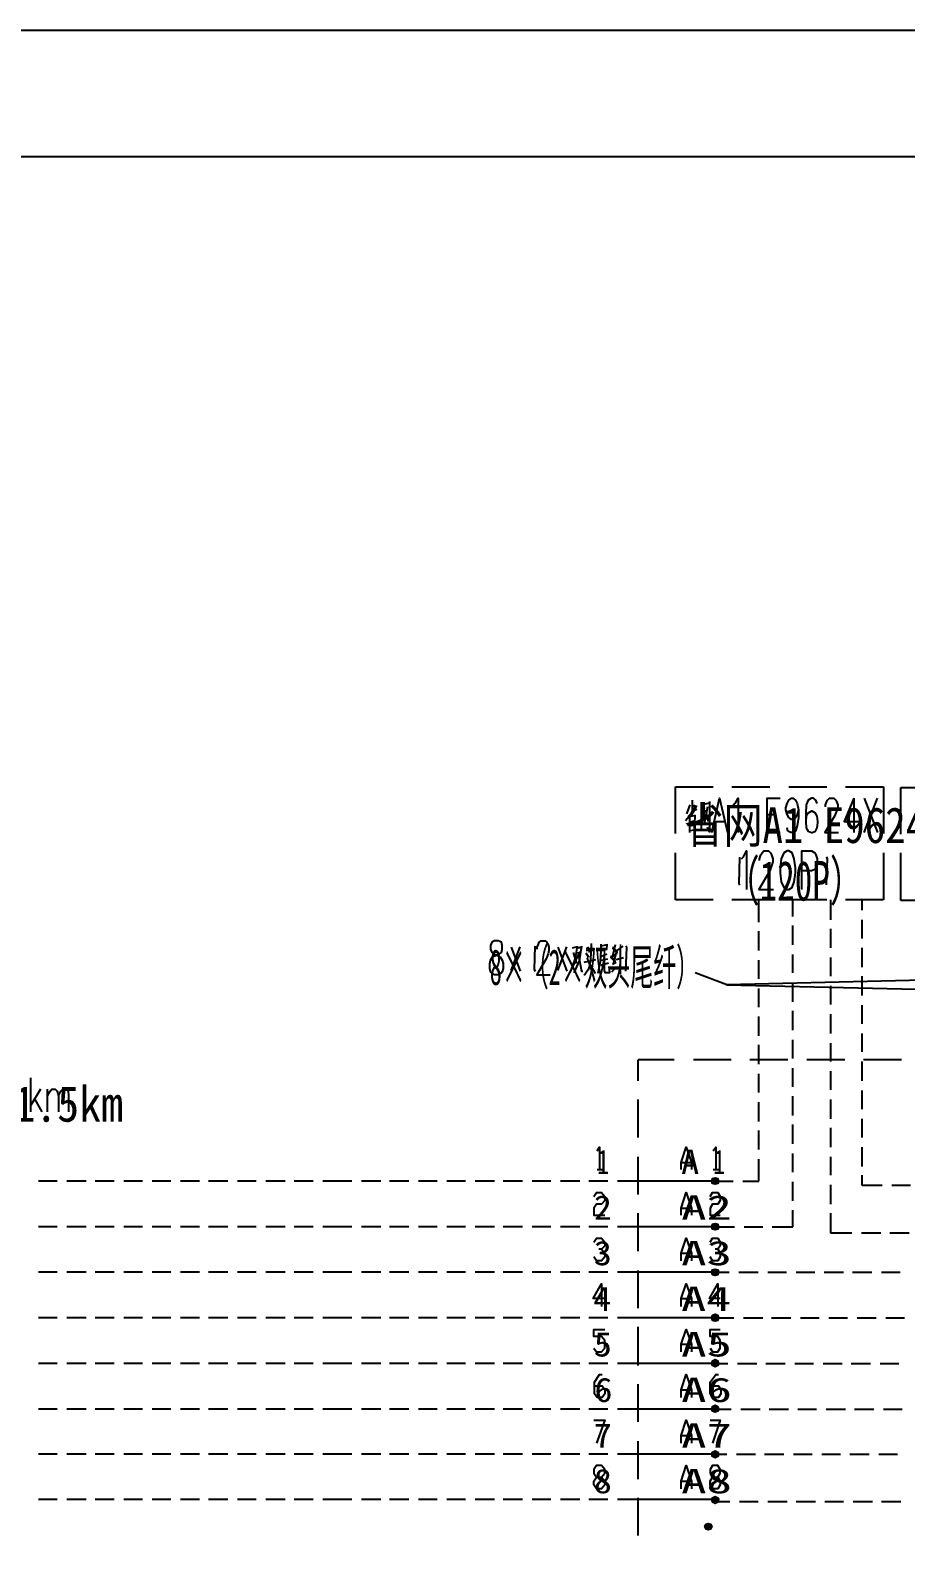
# Model space of a CAD drawing. Header units: metres. Extents: x 17 to 1757, y 17 to 1207.
# Drawn here: x 797.8 to 994.2, y 869.2 to 1207.4 of the extents above; entities that cross this region are included whole.
import ezdxf

# ---------------------------------------------------------------- set-up
doc = ezdxf.new("R2010")
doc.units = ezdxf.units.M
for name, color, linetype in [('LINES', 7, 'Continuous'), ('POLYLINES', 4, 'Continuous'), ('RECTS', 7, 'Continuous'), ('TEXTS', 3, 'Continuous')]:
    doc.layers.add(name, color=color, linetype=linetype)

msp = doc.modelspace()

# ---------------------------------------------------------------- linework, layer by layer
at = {"layer": 'LINES'}
for p, q in [((1672.37, 1179.07), (87.79, 1179.07)), ((942.5, 1037.81), (951, 1037.81)), ((942.5, 1027.3), (942.5, 1037.81)), ((955.18, 1037.81), (963.67, 1037.81)), ((967.99, 1037.81), (976.49, 1037.81)), ((980.66, 1037.81), (989.16, 1037.81)), ((982.54, 1035.22), (982.54, 1027.58)), ((984.84, 1027.58), (987.86, 1035.22)), ((984.84, 1035.22), (987.86, 1027.58)), ((989.16, 1037.81), (989.16, 1027.3)), ((993.05, 1037.66), (1001.54, 1037.66)), ((993.05, 1027.15), (993.05, 1037.66)), ((945.1, 1031.76), (945.82, 1033.78)), ((946.25, 1034.78), (946.25, 1032.48)), ((947.26, 1032.48), (946.68, 1033.78)), ((948.26, 1034.35), (948.26, 1028.16)), ((948.26, 1033.78), (950.14, 1034.21)), ((948.98, 1033.06), (948.41, 1029.74)), ((948.55, 1032.62), (949.13, 1030.61)), ((949.7, 1033.34), (948.98, 1029.46)), ((949.27, 1032.62), (949.85, 1030.03)), ((946.97, 1031.33), (945.67, 1031.04)), ((945.67, 1031.18), (945.67, 1027.58)), ((945.67, 1029.89), (946.68, 1030.18)), ((945.67, 1029.02), (946.68, 1029.17)), ((946.82, 1027.58), (946.97, 1031.47)), ((951.29, 1030.03), (953.45, 1030.03)), ((963.1, 1031.62), (964.82, 1031.62)), ((945.67, 1028.02), (946.82, 1028.16)), ((963.1, 1027.58), (965.98, 1027.58)), ((942.5, 1012.46), (942.5, 1022.98)), ((989.16, 1022.98), (989.16, 1012.46)), ((993.05, 1012.32), (993.05, 1022.98)), ((951, 1012.46), (942.5, 1012.46)), ((963.67, 1012.46), (955.18, 1012.46)), ((961.22, 1007.42), (961.22, 1012.46)), ((976.49, 1012.46), (967.99, 1012.46)), ((968.86, 1008.72), (968.86, 1012.46)), ((977.35, 1008), (977.35, 1012.46)), ((989.16, 1012.46), (980.66, 1012.46)), ((984.41, 1010.16), (984.41, 1012.46)), ((1001.54, 1012.32), (993.05, 1012.32)), ((984.41, 1003.82), (984.41, 1008)), ((961.22, 1001.09), (961.22, 1005.41)), ((968.86, 1002.38), (968.86, 1006.7)), ((977.35, 1001.66), (977.35, 1005.98)), ((905.64, 996.62), (907.66, 1001.95)), ((905.64, 1001.81), (907.66, 996.48)), ((916.15, 996.62), (918.17, 1001.95)), ((916.15, 1001.81), (918.17, 996.48)), ((919.46, 1001.66), (920.33, 1001.95)), ((920.62, 1001.66), (921.48, 1001.95)), ((922.78, 1001.95), (923.21, 1000.66)), ((927.24, 1002.38), (925.8, 1002.1)), ((925.8, 1001.09), (927.24, 1001.38)), ((927.1, 1001.38), (927.24, 1002.53)), ((928.97, 1002.38), (928.39, 999.79)), ((930.7, 1002.1), (929.4, 1001.09)), ((930.12, 1001.66), (930.12, 995.76)), ((984.41, 997.34), (984.41, 1001.66)), ((919.61, 1000.66), (920.33, 998.21)), ((922.06, 998.5), (924.65, 999.07)), ((923.06, 999.5), (922.49, 1000.51)), ((925.8, 997.78), (927.53, 998.35)), ((925.94, 999.79), (927.1, 1000.37)), ((925.94, 998.93), (927.38, 999.22)), ((928.25, 999.65), (929.11, 1000.22)), ((928.39, 998.06), (929.26, 998.5)), ((929.26, 1000.66), (928.54, 998.06)), ((929.26, 999.07), (930.84, 999.5)), ((961.22, 994.75), (961.22, 998.93)), ((968.86, 996.05), (968.86, 1000.22)), ((977.35, 995.33), (977.35, 999.5)), ((923.5, 997.78), (924.5, 995.9)), ((928.25, 996.34), (929.26, 997.34)), ((946.97, 996.19), (954.02, 993.46)), ((984.41, 991.01), (984.41, 995.33)), ((961.22, 988.42), (961.22, 992.59)), ((968.86, 989.57), (968.86, 993.89)), ((977.35, 988.99), (977.35, 993.17)), ((984.41, 984.67), (984.41, 988.85)), ((961.22, 981.94), (961.22, 986.26)), ((968.86, 983.23), (968.86, 987.55)), ((977.35, 982.51), (977.35, 986.83)), ((968.86, 976.9), (968.86, 981.07)), ((984.41, 978.34), (984.41, 982.51)), ((961.22, 975.6), (961.22, 979.92)), ((977.35, 976.18), (977.35, 980.35)), ((934.08, 976.61), (934.08, 971.86)), ((934.15, 976.68), (942.22, 976.68)), ((946.54, 976.68), (955.03, 976.68)), ((959.21, 976.68), (967.7, 976.68)), ((968.86, 970.56), (968.86, 974.74)), ((972.02, 976.68), (980.52, 976.68)), ((984.41, 971.86), (984.41, 976.18)), ((984.7, 976.68), (993.19, 976.68)), ((797.93, 964.94), (797.93, 972.58)), ((961.22, 969.26), (961.22, 973.44)), ((977.35, 969.84), (977.35, 974.02)), ((800.09, 969.98), (797.93, 966.38)), ((798.79, 967.82), (800.38, 964.94)), ((801.67, 964.94), (801.67, 969.98)), ((934.08, 967.68), (934.08, 959.18)), ((968.86, 964.08), (968.86, 968.4)), ((977.35, 963.36), (977.35, 967.68)), ((984.41, 965.52), (984.41, 969.7)), ((961.22, 962.78), (961.22, 967.1)), ((961.22, 956.45), (961.22, 960.77)), ((968.86, 957.74), (968.86, 962.06)), ((977.35, 957.02), (977.35, 961.34)), ((984.41, 959.18), (984.41, 963.36)), ((934.08, 954.86), (934.08, 946.37)), ((961.22, 949.39), (961.22, 954.29)), ((968.86, 951.41), (968.86, 955.58)), ((977.35, 950.69), (977.35, 954.86)), ((984.41, 952.7), (984.41, 957.02)), ((924.94, 951.98), (926.23, 951.98)), ((943.8, 953.57), (946.1, 953.57)), ((951, 951.98), (952.15, 951.98)), ((984.41, 948.38), (984.41, 950.69)), ((803.83, 949.39), (799.66, 949.39)), ((810.31, 949.39), (805.99, 949.39)), ((816.65, 949.39), (812.33, 949.39)), ((822.98, 949.39), (818.81, 949.39)), ((829.32, 949.39), (825.14, 949.39)), ((835.8, 949.39), (831.48, 949.39)), ((842.14, 949.39), (837.82, 949.39)), ((848.47, 949.39), (844.3, 949.39)), ((854.95, 949.39), (850.63, 949.39)), ((861.29, 949.39), (856.97, 949.39)), ((867.19, 949.39), (863.45, 949.39)), ((869.93, 949.39), (867.19, 949.39)), ((876.41, 949.39), (872.09, 949.39)), ((882.74, 949.39), (878.42, 949.39)), ((889.08, 949.39), (884.9, 949.39)), ((895.42, 949.39), (891.24, 949.39)), ((901.9, 949.39), (897.58, 949.39)), ((908.23, 949.39), (903.91, 949.39)), ((914.57, 949.39), (910.39, 949.39)), ((921.05, 949.39), (916.73, 949.39)), ((927.38, 949.39), (923.06, 949.39)), ((933.72, 949.39), (929.54, 949.39)), ((932.71, 949.39), (930.84, 949.39)), ((935.88, 949.39), (933.72, 949.39)), ((940.06, 949.39), (935.88, 949.39)), ((939.05, 949.39), (936.89, 949.39)), ((942.22, 949.39), (940.06, 949.39)), ((946.54, 949.39), (942.22, 949.39)), ((945.38, 949.39), (943.37, 949.39)), ((948.55, 949.39), (946.54, 949.39)), ((951.43, 949.39), (948.55, 949.39)), ((951.43, 949.39), (949.7, 949.39)), ((951.86, 949.39), (955.46, 949.39)), ((957.62, 949.39), (961.22, 949.39)), ((968.86, 944.93), (968.86, 949.25)), ((977.35, 944.21), (977.35, 948.53)), ((988.87, 948.38), (984.41, 948.38)), ((995.21, 948.38), (991.03, 948.38)), ((934.08, 942.19), (934.08, 933.7)), ((943.8, 943.34), (946.1, 943.34)), ((968.86, 939.17), (968.86, 942.91)), ((977.35, 937.73), (977.35, 942.19)), ((803.83, 939.17), (799.66, 939.17)), ((810.31, 939.17), (805.99, 939.17)), ((816.65, 939.17), (812.33, 939.17)), ((822.98, 939.17), (818.81, 939.17)), ((829.32, 939.17), (825.14, 939.17)), ((835.8, 939.17), (831.48, 939.17)), ((842.14, 939.17), (837.82, 939.17)), ((848.47, 939.17), (844.3, 939.17)), ((854.95, 939.17), (850.63, 939.17)), ((861.29, 939.17), (856.97, 939.17)), ((867.19, 939.17), (863.45, 939.17)), ((869.93, 939.17), (867.19, 939.17)), ((876.41, 939.17), (872.09, 939.17)), ((882.74, 939.17), (878.42, 939.17)), ((889.08, 939.17), (884.9, 939.17)), ((895.42, 939.17), (891.24, 939.17)), ((901.9, 939.17), (897.58, 939.17)), ((908.23, 939.17), (903.91, 939.17)), ((914.57, 939.17), (910.39, 939.17)), ((921.05, 939.17), (916.73, 939.17)), ((927.38, 939.17), (923.06, 939.17)), ((933.72, 939.17), (929.54, 939.17)), ((932.71, 939.17), (930.84, 939.17)), ((935.88, 939.17), (933.72, 939.17)), ((940.06, 939.17), (935.88, 939.17)), ((939.05, 939.17), (936.89, 939.17)), ((942.22, 939.17), (940.06, 939.17)), ((946.54, 939.17), (942.22, 939.17)), ((945.38, 939.17), (943.37, 939.17)), ((948.55, 939.17), (946.54, 939.17)), ((951.43, 939.17), (948.55, 939.17)), ((951.43, 939.17), (949.7, 939.17)), ((951, 939.17), (955.75, 939.17)), ((957.91, 939.17), (962.09, 939.17)), ((964.25, 939.17), (968.86, 939.17)), ((982.1, 937.73), (977.35, 937.73)), ((988.58, 937.73), (984.26, 937.73)), ((994.92, 937.73), (990.6, 937.73)), ((943.8, 933.26), (946.1, 933.26)), ((803.83, 928.94), (799.66, 928.94)), ((810.31, 928.94), (805.99, 928.94)), ((816.65, 928.94), (812.33, 928.94)), ((822.98, 928.94), (818.81, 928.94)), ((829.32, 928.94), (825.14, 928.94)), ((835.8, 928.94), (831.48, 928.94)), ((842.14, 928.94), (837.82, 928.94)), ((848.47, 928.94), (844.3, 928.94)), ((854.95, 928.94), (850.63, 928.94)), ((861.29, 928.94), (856.97, 928.94)), ((867.19, 928.94), (863.45, 928.94)), ((869.93, 928.94), (867.19, 928.94)), ((876.41, 928.94), (872.09, 928.94)), ((882.74, 928.94), (878.42, 928.94)), ((889.08, 928.94), (884.9, 928.94)), ((895.42, 928.94), (891.24, 928.94)), ((901.9, 928.94), (897.58, 928.94)), ((908.23, 928.94), (903.91, 928.94)), ((914.57, 928.94), (910.39, 928.94)), ((921.05, 928.94), (916.73, 928.94)), ((927.38, 928.94), (923.06, 928.94)), ((933.72, 928.94), (929.54, 928.94)), ((932.71, 928.94), (930.84, 928.94)), ((935.88, 928.94), (933.72, 928.94)), ((934.08, 929.38), (934.08, 920.88)), ((940.06, 928.94), (935.88, 928.94)), ((939.05, 928.94), (936.89, 928.94)), ((942.22, 928.94), (940.06, 928.94)), ((946.54, 928.94), (942.22, 928.94)), ((945.38, 928.94), (943.37, 928.94)), ((948.55, 928.94), (946.54, 928.94)), ((951.43, 928.94), (948.55, 928.94)), ((951.43, 928.94), (949.7, 928.94)), ((951.43, 928.94), (954.6, 928.94)), ((956.76, 928.94), (961.08, 928.94)), ((963.24, 928.94), (967.42, 928.94)), ((969.58, 928.94), (973.75, 928.94)), ((975.91, 928.94), (980.23, 928.94)), ((982.25, 928.94), (986.57, 928.94)), ((988.73, 928.94), (992.9, 928.94)), ((943.8, 923.04), (946.1, 923.04)), ((803.83, 918.72), (799.66, 918.72)), ((810.31, 918.72), (805.99, 918.72)), ((816.65, 918.72), (812.33, 918.72)), ((822.98, 918.72), (818.81, 918.72)), ((829.32, 918.72), (825.14, 918.72)), ((835.8, 918.72), (831.48, 918.72)), ((842.14, 918.72), (837.82, 918.72)), ((848.47, 918.72), (844.3, 918.72)), ((854.95, 918.72), (850.63, 918.72)), ((861.29, 918.72), (856.97, 918.72)), ((867.19, 918.72), (863.45, 918.72)), ((869.93, 918.72), (867.19, 918.72)), ((876.41, 918.72), (872.09, 918.72)), ((882.74, 918.72), (878.42, 918.72)), ((889.08, 918.72), (884.9, 918.72)), ((895.42, 918.72), (891.24, 918.72)), ((901.9, 918.72), (897.58, 918.72)), ((908.23, 918.72), (903.91, 918.72)), ((914.57, 918.72), (910.39, 918.72)), ((921.05, 918.72), (916.73, 918.72)), ((927.38, 918.72), (923.06, 918.72)), ((933.72, 918.72), (929.54, 918.72)), ((932.71, 918.72), (930.84, 918.72)), ((935.88, 918.72), (933.72, 918.72)), ((934.08, 916.7), (934.08, 908.06)), ((940.06, 918.72), (935.88, 918.72)), ((939.05, 918.72), (936.89, 918.72)), ((942.22, 918.72), (940.06, 918.72)), ((946.54, 918.72), (942.22, 918.72)), ((945.38, 918.72), (943.37, 918.72)), ((948.55, 918.72), (946.54, 918.72)), ((951.43, 918.72), (948.55, 918.72)), ((951.43, 918.72), (949.7, 918.72)), ((951.86, 918.72), (955.61, 918.72)), ((957.77, 918.72), (962.09, 918.72)), ((964.1, 918.72), (968.42, 918.72)), ((970.58, 918.72), (974.76, 918.72)), ((976.92, 918.72), (981.1, 918.72)), ((983.26, 918.72), (987.58, 918.72)), ((989.74, 918.72), (993.91, 918.72)), ((943.8, 912.82), (946.1, 912.82)), ((803.83, 908.5), (799.66, 908.5)), ((810.31, 908.5), (805.99, 908.5)), ((816.65, 908.5), (812.33, 908.5)), ((822.98, 908.5), (818.81, 908.5)), ((829.32, 908.5), (825.14, 908.5)), ((835.8, 908.5), (831.48, 908.5)), ((842.14, 908.5), (837.82, 908.5)), ((848.47, 908.5), (844.3, 908.5)), ((854.95, 908.5), (850.63, 908.5)), ((861.29, 908.5), (856.97, 908.5)), ((867.19, 908.5), (863.45, 908.5)), ((869.93, 908.5), (867.19, 908.5)), ((876.41, 908.5), (872.09, 908.5)), ((882.74, 908.5), (878.42, 908.5)), ((889.08, 908.5), (884.9, 908.5)), ((895.42, 908.5), (891.24, 908.5)), ((901.9, 908.5), (897.58, 908.5)), ((908.23, 908.5), (903.91, 908.5)), ((914.57, 908.5), (910.39, 908.5)), ((921.05, 908.5), (916.73, 908.5)), ((927.38, 908.5), (923.06, 908.5)), ((933.72, 908.5), (929.54, 908.5)), ((932.71, 908.5), (930.84, 908.5)), ((935.88, 908.5), (933.72, 908.5)), ((940.06, 908.5), (935.88, 908.5)), ((939.05, 908.5), (936.89, 908.5)), ((942.22, 908.5), (940.06, 908.5)), ((946.54, 908.5), (942.22, 908.5)), ((945.38, 908.5), (943.37, 908.5)), ((948.55, 908.5), (946.54, 908.5)), ((951.43, 908.5), (948.55, 908.5)), ((951.43, 908.5), (949.7, 908.5)), ((951.86, 908.5), (954.31, 908.5)), ((956.47, 908.5), (960.79, 908.5)), ((962.81, 908.5), (967.13, 908.5)), ((969.29, 908.5), (973.46, 908.5)), ((975.62, 908.5), (979.94, 908.5)), ((981.96, 908.5), (986.28, 908.5)), ((988.44, 908.5), (992.62, 908.5)), ((934.08, 903.89), (934.08, 895.39)), ((943.8, 902.59), (946.1, 902.59)), ((803.83, 898.27), (799.66, 898.27)), ((810.31, 898.27), (805.99, 898.27)), ((816.65, 898.27), (812.33, 898.27)), ((822.98, 898.27), (818.81, 898.27)), ((829.32, 898.27), (825.14, 898.27)), ((835.8, 898.27), (831.48, 898.27)), ((842.14, 898.27), (837.82, 898.27)), ((848.47, 898.27), (844.3, 898.27)), ((854.95, 898.27), (850.63, 898.27)), ((861.29, 898.27), (856.97, 898.27)), ((867.19, 898.27), (863.45, 898.27)), ((869.93, 898.27), (867.19, 898.27)), ((876.41, 898.27), (872.09, 898.27)), ((882.74, 898.27), (878.42, 898.27)), ((889.08, 898.27), (884.9, 898.27)), ((895.42, 898.27), (891.24, 898.27)), ((901.9, 898.27), (897.58, 898.27)), ((908.23, 898.27), (903.91, 898.27)), ((914.57, 898.27), (910.39, 898.27)), ((921.05, 898.27), (916.73, 898.27)), ((927.38, 898.27), (923.06, 898.27)), ((933.72, 898.27), (929.54, 898.27)), ((932.71, 898.27), (930.84, 898.27)), ((935.88, 898.27), (933.72, 898.27)), ((940.06, 898.27), (935.88, 898.27)), ((939.05, 898.27), (936.89, 898.27)), ((942.22, 898.27), (940.06, 898.27)), ((946.54, 898.27), (942.22, 898.27)), ((945.38, 898.27), (943.37, 898.27)), ((948.55, 898.27), (946.54, 898.27)), ((951.43, 898.27), (948.55, 898.27)), ((951.43, 898.27), (949.7, 898.27)), ((951, 898.27), (955.03, 898.27)), ((957.19, 898.27), (961.51, 898.27)), ((963.53, 898.27), (967.85, 898.27)), ((970.01, 898.27), (974.18, 898.27)), ((976.34, 898.27), (980.66, 898.27)), ((982.68, 898.27), (987, 898.27)), ((989.16, 898.27), (993.34, 898.27)), ((934.08, 891.07), (934.08, 882.58)), ((943.8, 892.37), (946.1, 892.37)), ((803.83, 888.19), (799.66, 888.19)), ((810.31, 888.19), (805.99, 888.19)), ((816.65, 888.19), (812.33, 888.19)), ((822.98, 888.19), (818.81, 888.19)), ((829.32, 888.19), (825.14, 888.19)), ((835.8, 888.19), (831.48, 888.19)), ((842.14, 888.19), (837.82, 888.19)), ((848.47, 888.19), (844.3, 888.19)), ((854.95, 888.19), (850.63, 888.19)), ((861.29, 888.19), (856.97, 888.19)), ((867.19, 888.19), (863.45, 888.19)), ((869.93, 888.19), (867.19, 888.19)), ((876.41, 888.19), (872.09, 888.19)), ((882.74, 888.19), (878.42, 888.19)), ((889.08, 888.19), (884.9, 888.19)), ((895.42, 888.19), (891.24, 888.19)), ((901.9, 888.19), (897.58, 888.19)), ((908.23, 888.19), (903.91, 888.19)), ((914.57, 888.19), (910.39, 888.19)), ((921.05, 888.19), (916.73, 888.19)), ((927.38, 888.19), (923.06, 888.19)), ((933.72, 888.19), (929.54, 888.19)), ((932.71, 888.19), (930.84, 888.19)), ((935.88, 888.19), (933.72, 888.19)), ((940.06, 888.19), (935.88, 888.19)), ((939.05, 888.19), (936.89, 888.19)), ((942.22, 888.19), (940.06, 888.19)), ((946.54, 888.19), (942.22, 888.19)), ((945.38, 888.19), (943.37, 888.19)), ((948.55, 888.19), (946.54, 888.19)), ((951.43, 888.19), (948.55, 888.19)), ((951.43, 888.19), (949.7, 888.19)), ((951.86, 888.19), (954.02, 888.19)), ((956.18, 888.19), (960.5, 888.19)), ((962.52, 888.19), (966.84, 888.19)), ((969, 888.19), (973.18, 888.19)), ((975.34, 888.19), (979.51, 888.19)), ((981.67, 888.19), (985.99, 888.19)), ((988.15, 888.19), (992.33, 888.19)), ((943.8, 882.14), (946.1, 882.14)), ((803.83, 877.97), (799.66, 877.97)), ((810.31, 877.97), (805.99, 877.97)), ((816.65, 877.97), (812.33, 877.97)), ((822.98, 877.97), (818.81, 877.97)), ((829.32, 877.97), (825.14, 877.97)), ((835.8, 877.97), (831.48, 877.97)), ((842.14, 877.97), (837.82, 877.97)), ((848.47, 877.97), (844.3, 877.97)), ((854.95, 877.97), (850.63, 877.97)), ((861.29, 877.97), (856.97, 877.97)), ((867.19, 877.97), (863.45, 877.97)), ((869.93, 877.97), (867.19, 877.97)), ((876.41, 877.97), (872.09, 877.97)), ((882.74, 877.97), (878.42, 877.97)), ((889.08, 877.97), (884.9, 877.97)), ((895.42, 877.97), (891.24, 877.97)), ((901.9, 877.97), (897.58, 877.97)), ((908.23, 877.97), (903.91, 877.97)), ((914.57, 877.97), (910.39, 877.97)), ((921.05, 877.97), (916.73, 877.97)), ((927.38, 877.97), (923.06, 877.97)), ((933.72, 877.97), (929.54, 877.97)), ((932.71, 877.97), (930.84, 877.97)), ((935.88, 877.97), (933.72, 877.97)), ((934.08, 878.4), (934.08, 869.9)), ((940.06, 877.97), (935.88, 877.97)), ((939.05, 877.97), (936.89, 877.97)), ((942.22, 877.97), (940.06, 877.97)), ((946.54, 877.97), (942.22, 877.97)), ((945.38, 877.97), (943.37, 877.97)), ((948.55, 877.97), (946.54, 877.97)), ((951.43, 877.97), (948.55, 877.97)), ((951.43, 877.97), (949.7, 877.97)), ((951.43, 877.54), (954.74, 877.54)), ((956.9, 877.54), (961.08, 877.54)), ((963.24, 877.54), (967.56, 877.54)), ((969.58, 877.54), (973.9, 877.54)), ((976.06, 877.54), (980.23, 877.54)), ((982.39, 877.54), (986.71, 877.54)), ((988.73, 877.54), (993.05, 877.54))]:
    msp.add_line(p, q, dxfattribs=at)
at = {"layer": 'POLYLINES'}
for points in [[(950.71, 1027.58), (952.44, 1035.22), (954.17, 1027.58)], [(955.46, 1033.78), (955.9, 1034.06), (956.62, 1035.22), (956.62, 1027.58)], [(963.1, 1027.58), (963.1, 1035.22), (965.98, 1035.22)], [(970.15, 1032.62), (969.86, 1031.62), (969.43, 1030.9), (968.86, 1030.46), (968.57, 1030.46), (967.99, 1030.9), (967.56, 1031.62), (967.27, 1032.62), (967.27, 1033.06), (967.56, 1034.06), (967.99, 1034.78), (968.57, 1035.22), (968.86, 1035.22), (969.43, 1034.78), (969.86, 1034.06), (970.15, 1032.62), (970.15, 1030.9), (969.86, 1029.02), (969.43, 1027.87), (968.86, 1027.58), (968.42, 1027.58), (967.7, 1027.87), (967.56, 1028.59)], [(974.33, 1034.06), (974.04, 1034.78), (973.46, 1035.22), (973.03, 1035.22), (972.31, 1034.78), (971.88, 1033.78), (971.74, 1031.9), (971.74, 1030.03), (971.88, 1028.59), (972.31, 1027.87), (973.03, 1027.58), (973.18, 1027.58), (973.9, 1027.87), (974.33, 1028.59), (974.47, 1029.74), (974.47, 1030.03), (974.33, 1031.18), (973.9, 1031.9), (973.18, 1032.34), (973.03, 1032.34), (972.31, 1031.9), (971.88, 1031.18), (971.74, 1030.03)], [(976.2, 1033.34), (976.2, 1033.78), (976.49, 1034.5), (976.63, 1034.78), (977.06, 1035.22), (978.07, 1035.22), (978.5, 1034.78), (978.65, 1034.5), (978.94, 1033.78), (978.94, 1033.06), (978.65, 1032.34), (978.22, 1031.18), (976.06, 1027.58), (979.08, 1027.58)], [(982.54, 1035.22), (980.38, 1030.03), (983.69, 1030.03)], [(946.68, 1033.06), (945.67, 1031.18), (944.81, 1030.18)], [(950.14, 1034.5), (950.14, 1027.73), (949.7, 1028.74)], [(956.92, 1022.01), (956.77, 1016.14), (956.97, 1015.81)], [(957.34, 1021.68), (957.77, 1022.11), (958.49, 1023.41), (958.49, 1014.77)], [(961.37, 1021.25), (961.37, 1021.68), (961.66, 1022.54), (961.94, 1022.98), (962.38, 1023.41), (963.38, 1023.41), (963.82, 1022.98), (964.1, 1022.54), (964.39, 1021.68), (964.39, 1020.96), (964.1, 1020.1), (963.67, 1018.94), (961.22, 1014.77), (964.54, 1014.77)], [(967.56, 1023.41), (966.84, 1022.98), (966.26, 1021.68), (965.98, 1019.66), (965.98, 1018.51), (966.26, 1016.5), (966.84, 1015.2), (967.56, 1014.77), (967.99, 1014.77), (968.71, 1015.2), (969.14, 1016.5), (969.43, 1018.51), (969.43, 1019.66), (969.14, 1021.68), (968.71, 1022.98), (967.99, 1023.41), (967.56, 1023.41)], [(970.87, 1014.77), (970.87, 1023.41), (973.03, 1023.41), (973.75, 1022.98), (974.04, 1022.54), (974.33, 1021.68), (974.33, 1020.53), (974.04, 1019.66), (973.75, 1019.23), (973.03, 1018.94), (970.87, 1018.94)], [(976.37, 1015.81), (976.63, 1021.66), (976.43, 1022.01)], [(901.9, 1003.25), (901.32, 1002.96), (901.03, 1002.24), (901.03, 1001.38), (901.32, 1000.66), (901.75, 1000.37), (902.62, 999.94), (903.19, 999.65), (903.62, 998.93), (903.91, 998.21), (903.91, 997.06), (903.62, 996.34), (903.48, 996.05), (902.76, 995.62), (901.9, 995.62), (901.32, 996.05), (901.03, 996.34), (900.89, 997.06), (900.89, 998.21), (901.03, 998.93), (901.46, 999.65), (902.18, 999.94), (903.05, 1000.37), (903.48, 1000.66), (903.62, 1001.38), (903.62, 1002.24), (903.48, 1002.96), (902.76, 1003.25), (901.9, 1003.25)], [(911.01, 1002.07), (910.87, 996.8), (911.06, 996.49)], [(911.54, 1001.38), (911.54, 1001.81), (911.83, 1002.53), (911.98, 1002.96), (912.41, 1003.25), (913.27, 1003.25), (913.7, 1002.96), (913.99, 1002.53), (914.14, 1001.81), (914.14, 1001.09), (913.99, 1000.37), (913.56, 999.22), (911.4, 995.62), (914.42, 995.62)], [(920.47, 1002.1), (920.04, 999.36), (919.46, 997.63), (918.89, 996.34)], [(921.48, 1002.1), (920.9, 998.78), (919.75, 996.05)], [(923.64, 1002.67), (923.5, 998.93), (923.21, 997.63), (922.92, 996.77), (922.06, 995.47)], [(925.8, 1002.53), (925.8, 1001.09), (925.66, 998.64), (925.08, 995.9)], [(931.36, 996.49), (931.59, 1001.76), (931.41, 1002.07)], [(920.62, 1000.8), (921.48, 996.48), (921.77, 996.48)], [(926.52, 1000.08), (926.52, 996.62), (926.66, 996.19), (927.82, 996.19), (927.67, 997.49)], [(1130.83, 993.41), (1042.4, 995.48), (953.98, 993.41), (1042.4, 991.35), (1130.83, 993.41), (1130.83, 993.41)], [(801.67, 968.54), (802.25, 969.55), (802.68, 969.98), (803.4, 969.98), (803.83, 969.55), (804.12, 968.54), (804.12, 964.94)], [(804.12, 968.54), (804.7, 969.55), (805.13, 969.98), (805.85, 969.98), (806.28, 969.55), (806.42, 968.54), (806.42, 964.94)], [(924.94, 956.16), (925.51, 957.02), (925.51, 951.98)], [(943.8, 951.98), (943.8, 953.57), (944.95, 957.02), (946.1, 953.57), (946.1, 951.98)], [(951, 956.16), (951.58, 957.02), (951.58, 951.98)], [(951.43, 949.39), (950.71, 949.39), (950.86, 949.97), (951.43, 949.39)], [(951.43, 949.39), (950.71, 949.39), (950.86, 949.97), (951.43, 949.39)], [(951.43, 949.39), (950.71, 949.39), (950.86, 949.97), (951.43, 949.39)], [(951.43, 949.39), (950.71, 949.39), (950.86, 949.97), (951.43, 949.39)], [(951.43, 949.39), (950.86, 948.82), (950.71, 949.39), (951.43, 949.39)], [(951.43, 949.39), (950.86, 948.82), (950.71, 949.39), (951.43, 949.39)], [(951.43, 949.39), (950.86, 948.82), (950.71, 949.39), (951.43, 949.39)], [(951.43, 949.39), (950.86, 948.82), (950.71, 949.39), (951.43, 949.39)], [(951.43, 949.39), (950.86, 949.97), (951.43, 950.11), (951.43, 949.39)], [(951.43, 949.39), (950.86, 949.97), (951.43, 950.11), (951.43, 949.39)], [(951.43, 949.39), (950.86, 949.97), (951.43, 950.11), (951.43, 949.39)], [(951.43, 949.39), (950.86, 949.97), (951.43, 950.11), (951.43, 949.39)], [(951.43, 949.39), (951.43, 948.67), (950.86, 948.82), (951.43, 949.39)], [(951.43, 949.39), (951.43, 948.67), (950.86, 948.82), (951.43, 949.39)], [(951.43, 949.39), (951.43, 948.67), (950.86, 948.82), (951.43, 949.39)], [(951.43, 949.39), (951.43, 948.67), (950.86, 948.82), (951.43, 949.39)], [(951.43, 949.39), (951.43, 950.11), (952.01, 949.97), (951.43, 949.39)], [(951.43, 949.39), (951.43, 950.11), (952.01, 949.97), (951.43, 949.39)], [(951.43, 949.39), (951.43, 950.11), (952.01, 949.97), (951.43, 949.39)], [(951.43, 949.39), (951.43, 950.11), (952.01, 949.97), (951.43, 949.39)], [(951.43, 949.39), (952.01, 949.97), (952.15, 949.39), (951.43, 949.39)], [(951.43, 949.39), (952.01, 949.97), (952.15, 949.39), (951.43, 949.39)], [(951.43, 949.39), (952.01, 949.97), (952.15, 949.39), (951.43, 949.39)], [(951.43, 949.39), (952.01, 949.97), (952.15, 949.39), (951.43, 949.39)], [(951.43, 949.39), (952.01, 948.82), (951.43, 948.67), (951.43, 949.39)], [(951.43, 949.39), (952.01, 948.82), (951.43, 948.67), (951.43, 949.39)], [(951.43, 949.39), (952.15, 949.39), (952.01, 948.82), (951.43, 949.39)], [(951.43, 949.39), (952.15, 949.39), (952.01, 948.82), (951.43, 949.39)], [(951.43, 949.39), (952.01, 948.82), (951.43, 948.67), (951.43, 949.39)], [(951.43, 949.39), (952.01, 948.82), (951.43, 948.67), (951.43, 949.39)], [(951.43, 949.39), (952.15, 949.39), (952.01, 948.82), (951.43, 949.39)], [(951.43, 949.39), (952.15, 949.39), (952.01, 948.82), (951.43, 949.39)], [(924.22, 945.94), (924.79, 946.8), (925.94, 946.8), (926.66, 945.94), (926.66, 945.07), (925.94, 944.21), (924.79, 944.21), (924.22, 943.34), (924.22, 941.76), (926.66, 941.76)], [(943.8, 941.76), (943.8, 943.34), (944.95, 946.8), (946.1, 943.34), (946.1, 941.76)], [(950.28, 945.94), (950.86, 946.8), (952.01, 946.8), (952.58, 945.94), (952.58, 945.07), (952.01, 944.21), (950.86, 944.21), (950.28, 943.34), (950.28, 941.76), (952.58, 941.76)], [(951.43, 939.17), (950.71, 939.17), (950.86, 939.74), (951.43, 939.17)], [(951.43, 939.17), (950.71, 939.17), (950.86, 939.74), (951.43, 939.17)], [(951.43, 939.17), (950.71, 939.17), (950.86, 939.74), (951.43, 939.17)], [(951.43, 939.17), (950.71, 939.17), (950.86, 939.74), (951.43, 939.17)], [(951.43, 939.17), (950.86, 938.59), (950.71, 939.17), (951.43, 939.17)], [(951.43, 939.17), (950.86, 938.59), (950.71, 939.17), (951.43, 939.17)], [(951.43, 939.17), (950.86, 938.59), (950.71, 939.17), (951.43, 939.17)], [(951.43, 939.17), (950.86, 938.59), (950.71, 939.17), (951.43, 939.17)], [(951.43, 939.17), (950.86, 939.74), (951.43, 939.89), (951.43, 939.17)], [(951.43, 939.17), (950.86, 939.74), (951.43, 939.89), (951.43, 939.17)], [(951.43, 939.17), (950.86, 939.74), (951.43, 939.89), (951.43, 939.17)], [(951.43, 939.17), (950.86, 939.74), (951.43, 939.89), (951.43, 939.17)], [(951.43, 939.17), (951.43, 938.45), (950.86, 938.59), (951.43, 939.17)], [(951.43, 939.17), (951.43, 938.45), (950.86, 938.59), (951.43, 939.17)], [(951.43, 939.17), (951.43, 938.45), (950.86, 938.59), (951.43, 939.17)], [(951.43, 939.17), (951.43, 938.45), (950.86, 938.59), (951.43, 939.17)], [(951.43, 939.17), (951.43, 939.89), (952.01, 939.74), (951.43, 939.17)], [(951.43, 939.17), (951.43, 939.89), (952.01, 939.74), (951.43, 939.17)], [(951.43, 939.17), (951.43, 939.89), (952.01, 939.74), (951.43, 939.17)], [(951.43, 939.17), (951.43, 939.89), (952.01, 939.74), (951.43, 939.17)], [(951.43, 939.17), (952.01, 939.74), (952.15, 939.17), (951.43, 939.17)], [(951.43, 939.17), (952.01, 939.74), (952.15, 939.17), (951.43, 939.17)], [(951.43, 939.17), (952.01, 939.74), (952.15, 939.17), (951.43, 939.17)], [(951.43, 939.17), (952.01, 939.74), (952.15, 939.17), (951.43, 939.17)], [(951.43, 939.17), (952.01, 938.59), (951.43, 938.45), (951.43, 939.17)], [(951.43, 939.17), (952.01, 938.59), (951.43, 938.45), (951.43, 939.17)], [(951.43, 939.17), (952.15, 939.17), (952.01, 938.59), (951.43, 939.17)], [(951.43, 939.17), (952.15, 939.17), (952.01, 938.59), (951.43, 939.17)], [(951.43, 939.17), (952.01, 938.59), (951.43, 938.45), (951.43, 939.17)], [(951.43, 939.17), (952.01, 938.59), (951.43, 938.45), (951.43, 939.17)], [(951.43, 939.17), (952.15, 939.17), (952.01, 938.59), (951.43, 939.17)], [(951.43, 939.17), (952.15, 939.17), (952.01, 938.59), (951.43, 939.17)], [(924.22, 935.71), (924.79, 936.58), (925.94, 936.58), (926.66, 935.71), (926.66, 934.85), (925.94, 934.13), (925.37, 934.13)], [(925.94, 934.13), (926.66, 933.26), (926.66, 932.4), (925.94, 931.54), (924.79, 931.54), (924.22, 932.4)], [(943.8, 931.54), (943.8, 933.26), (944.95, 936.58), (946.1, 933.26), (946.1, 931.54)], [(950.28, 935.71), (950.86, 936.58), (952.01, 936.58), (952.58, 935.71), (952.58, 934.85), (952.01, 934.13), (951.43, 934.13)], [(952.01, 934.13), (952.58, 933.26), (952.58, 932.4), (952.01, 931.54), (950.86, 931.54), (950.28, 932.4)], [(951.43, 928.94), (950.71, 928.94), (950.86, 929.52), (951.43, 928.94)], [(951.43, 928.94), (950.71, 928.94), (950.86, 929.52), (951.43, 928.94)], [(951.43, 928.94), (950.71, 928.94), (950.86, 929.52), (951.43, 928.94)], [(951.43, 928.94), (950.71, 928.94), (950.86, 929.52), (951.43, 928.94)], [(951.43, 928.94), (950.86, 928.37), (950.71, 928.94), (951.43, 928.94)], [(951.43, 928.94), (950.86, 928.37), (950.71, 928.94), (951.43, 928.94)], [(951.43, 928.94), (950.86, 928.37), (950.71, 928.94), (951.43, 928.94)], [(951.43, 928.94), (950.86, 928.37), (950.71, 928.94), (951.43, 928.94)], [(951.43, 928.94), (950.86, 929.52), (951.43, 929.66), (951.43, 928.94)], [(951.43, 928.94), (950.86, 929.52), (951.43, 929.66), (951.43, 928.94)], [(951.43, 928.94), (950.86, 929.52), (951.43, 929.66), (951.43, 928.94)], [(951.43, 928.94), (950.86, 929.52), (951.43, 929.66), (951.43, 928.94)], [(951.43, 928.94), (951.43, 928.22), (950.86, 928.37), (951.43, 928.94)], [(951.43, 928.94), (951.43, 928.22), (950.86, 928.37), (951.43, 928.94)], [(951.43, 928.94), (951.43, 928.22), (950.86, 928.37), (951.43, 928.94)], [(951.43, 928.94), (951.43, 928.22), (950.86, 928.37), (951.43, 928.94)], [(951.43, 928.94), (951.43, 929.66), (952.01, 929.52), (951.43, 928.94)], [(951.43, 928.94), (951.43, 929.66), (952.01, 929.52), (951.43, 928.94)], [(951.43, 928.94), (951.43, 929.66), (952.01, 929.52), (951.43, 928.94)], [(951.43, 928.94), (951.43, 929.66), (952.01, 929.52), (951.43, 928.94)], [(951.43, 928.94), (952.01, 929.52), (952.15, 928.94), (951.43, 928.94)], [(951.43, 928.94), (952.01, 929.52), (952.15, 928.94), (951.43, 928.94)], [(951.43, 928.94), (952.01, 929.52), (952.15, 928.94), (951.43, 928.94)], [(951.43, 928.94), (952.01, 929.52), (952.15, 928.94), (951.43, 928.94)], [(951.43, 928.94), (952.01, 928.37), (951.43, 928.22), (951.43, 928.94)], [(951.43, 928.94), (952.01, 928.37), (951.43, 928.22), (951.43, 928.94)], [(951.43, 928.94), (952.15, 928.94), (952.01, 928.37), (951.43, 928.94)], [(951.43, 928.94), (952.15, 928.94), (952.01, 928.37), (951.43, 928.94)], [(951.43, 928.94), (952.01, 928.37), (951.43, 928.22), (951.43, 928.94)], [(951.43, 928.94), (952.01, 928.37), (951.43, 928.22), (951.43, 928.94)], [(951.43, 928.94), (952.15, 928.94), (952.01, 928.37), (951.43, 928.94)], [(951.43, 928.94), (952.15, 928.94), (952.01, 928.37), (951.43, 928.94)], [(926.52, 923.04), (924.07, 923.04), (925.94, 926.35), (925.94, 921.31)], [(943.8, 921.31), (943.8, 923.04), (944.95, 926.35), (946.1, 923.04), (946.1, 921.31)], [(952.58, 923.04), (950.14, 923.04), (952.01, 926.35), (952.01, 921.31)], [(951.43, 918.72), (950.71, 918.72), (950.86, 919.3), (951.43, 918.72)], [(951.43, 918.72), (950.71, 918.72), (950.86, 919.3), (951.43, 918.72)], [(951.43, 918.72), (950.71, 918.72), (950.86, 919.3), (951.43, 918.72)], [(951.43, 918.72), (950.71, 918.72), (950.86, 919.3), (951.43, 918.72)], [(951.43, 918.72), (950.86, 918.14), (950.71, 918.72), (951.43, 918.72)], [(951.43, 918.72), (950.86, 918.14), (950.71, 918.72), (951.43, 918.72)], [(951.43, 918.72), (950.86, 918.14), (950.71, 918.72), (951.43, 918.72)], [(951.43, 918.72), (950.86, 918.14), (950.71, 918.72), (951.43, 918.72)], [(951.43, 918.72), (950.86, 919.3), (951.43, 919.58), (951.43, 918.72)], [(951.43, 918.72), (950.86, 919.3), (951.43, 919.58), (951.43, 918.72)], [(951.43, 918.72), (950.86, 919.3), (951.43, 919.58), (951.43, 918.72)], [(951.43, 918.72), (950.86, 919.3), (951.43, 919.58), (951.43, 918.72)], [(951.43, 918.72), (951.43, 918), (950.86, 918.14), (951.43, 918.72)], [(951.43, 918.72), (951.43, 918), (950.86, 918.14), (951.43, 918.72)], [(951.43, 918.72), (951.43, 918), (950.86, 918.14), (951.43, 918.72)], [(951.43, 918.72), (951.43, 918), (950.86, 918.14), (951.43, 918.72)], [(951.43, 918.72), (951.43, 919.58), (952.01, 919.3), (951.43, 918.72)], [(951.43, 918.72), (951.43, 919.58), (952.01, 919.3), (951.43, 918.72)], [(951.43, 918.72), (951.43, 919.58), (952.01, 919.3), (951.43, 918.72)], [(951.43, 918.72), (951.43, 919.58), (952.01, 919.3), (951.43, 918.72)], [(951.43, 918.72), (952.01, 919.3), (952.15, 918.72), (951.43, 918.72)], [(951.43, 918.72), (952.01, 919.3), (952.15, 918.72), (951.43, 918.72)], [(951.43, 918.72), (952.01, 919.3), (952.15, 918.72), (951.43, 918.72)], [(951.43, 918.72), (952.01, 919.3), (952.15, 918.72), (951.43, 918.72)], [(951.43, 918.72), (952.01, 918.14), (951.43, 918), (951.43, 918.72)], [(951.43, 918.72), (952.01, 918.14), (951.43, 918), (951.43, 918.72)], [(951.43, 918.72), (952.15, 918.72), (952.01, 918.14), (951.43, 918.72)], [(951.43, 918.72), (952.15, 918.72), (952.01, 918.14), (951.43, 918.72)], [(951.43, 918.72), (952.01, 918.14), (951.43, 918), (951.43, 918.72)], [(951.43, 918.72), (952.01, 918.14), (951.43, 918), (951.43, 918.72)], [(951.43, 918.72), (952.15, 918.72), (952.01, 918.14), (951.43, 918.72)], [(951.43, 918.72), (952.15, 918.72), (952.01, 918.14), (951.43, 918.72)], [(924.22, 911.95), (924.79, 911.09), (925.94, 911.09), (926.66, 911.95), (926.66, 913.68), (925.94, 914.54), (924.22, 914.54), (924.22, 916.13), (926.66, 916.13)], [(943.8, 911.09), (943.8, 912.82), (944.95, 916.13), (946.1, 912.82), (946.1, 911.09)], [(950.28, 911.95), (950.86, 911.09), (952.01, 911.09), (952.58, 911.95), (952.58, 913.68), (952.01, 914.54), (950.28, 914.54), (950.28, 916.13), (952.58, 916.13)], [(951.43, 908.5), (950.71, 908.5), (950.86, 909.07), (951.43, 908.5)], [(951.43, 908.5), (950.71, 908.5), (950.86, 909.07), (951.43, 908.5)], [(951.43, 908.5), (950.71, 908.5), (950.86, 909.07), (951.43, 908.5)], [(951.43, 908.5), (950.71, 908.5), (950.86, 909.07), (951.43, 908.5)], [(951.43, 908.5), (950.86, 908.06), (950.71, 908.5), (951.43, 908.5)], [(951.43, 908.5), (950.86, 908.06), (950.71, 908.5), (951.43, 908.5)], [(951.43, 908.5), (950.86, 908.06), (950.71, 908.5), (951.43, 908.5)], [(951.43, 908.5), (950.86, 908.06), (950.71, 908.5), (951.43, 908.5)], [(951.43, 908.5), (950.86, 909.07), (951.43, 909.36), (951.43, 908.5)], [(951.43, 908.5), (950.86, 909.07), (951.43, 909.36), (951.43, 908.5)], [(951.43, 908.5), (950.86, 909.07), (951.43, 909.36), (951.43, 908.5)], [(951.43, 908.5), (950.86, 909.07), (951.43, 909.36), (951.43, 908.5)], [(951.43, 908.5), (951.43, 907.78), (950.86, 908.06), (951.43, 908.5)], [(951.43, 908.5), (951.43, 907.78), (950.86, 908.06), (951.43, 908.5)], [(951.43, 908.5), (951.43, 907.78), (950.86, 908.06), (951.43, 908.5)], [(951.43, 908.5), (951.43, 907.78), (950.86, 908.06), (951.43, 908.5)], [(951.43, 908.5), (951.43, 909.36), (952.01, 909.07), (951.43, 908.5)], [(951.43, 908.5), (951.43, 909.36), (952.01, 909.07), (951.43, 908.5)], [(951.43, 908.5), (951.43, 909.36), (952.01, 909.07), (951.43, 908.5)], [(951.43, 908.5), (951.43, 909.36), (952.01, 909.07), (951.43, 908.5)], [(951.43, 908.5), (952.01, 909.07), (952.15, 908.5), (951.43, 908.5)], [(951.43, 908.5), (952.01, 909.07), (952.15, 908.5), (951.43, 908.5)], [(951.43, 908.5), (952.01, 909.07), (952.15, 908.5), (951.43, 908.5)], [(951.43, 908.5), (952.01, 909.07), (952.15, 908.5), (951.43, 908.5)], [(951.43, 908.5), (952.01, 908.06), (951.43, 907.78), (951.43, 908.5)], [(951.43, 908.5), (952.01, 908.06), (951.43, 907.78), (951.43, 908.5)], [(951.43, 908.5), (952.15, 908.5), (952.01, 908.06), (951.43, 908.5)], [(951.43, 908.5), (952.15, 908.5), (952.01, 908.06), (951.43, 908.5)], [(951.43, 908.5), (952.01, 908.06), (951.43, 907.78), (951.43, 908.5)], [(951.43, 908.5), (952.01, 908.06), (951.43, 907.78), (951.43, 908.5)], [(951.43, 908.5), (952.15, 908.5), (952.01, 908.06), (951.43, 908.5)], [(951.43, 908.5), (952.15, 908.5), (952.01, 908.06), (951.43, 908.5)], [(924.36, 903.46), (926.09, 903.46), (926.66, 902.59), (926.66, 901.73), (926.09, 900.86), (924.94, 900.86), (924.36, 901.73), (924.36, 904.32), (925.51, 906.05), (926.09, 906.05)], [(943.8, 900.86), (943.8, 902.59), (944.95, 906.05), (946.1, 902.59), (946.1, 900.86)], [(950.28, 903.46), (952.15, 903.46), (952.73, 902.59), (952.73, 901.73), (952.15, 900.86), (951, 900.86), (950.28, 901.73), (950.28, 904.32), (951.58, 906.05), (952.15, 906.05)], [(951.43, 898.27), (950.71, 898.27), (950.86, 898.85), (951.43, 898.27)], [(951.43, 898.27), (950.71, 898.27), (950.86, 898.85), (951.43, 898.27)], [(951.43, 898.27), (950.71, 898.27), (950.86, 898.85), (951.43, 898.27)], [(951.43, 898.27), (950.71, 898.27), (950.86, 898.85), (951.43, 898.27)], [(951.43, 898.27), (950.86, 897.84), (950.71, 898.27), (951.43, 898.27)], [(951.43, 898.27), (950.86, 897.84), (950.71, 898.27), (951.43, 898.27)], [(951.43, 898.27), (950.86, 897.84), (950.71, 898.27), (951.43, 898.27)], [(951.43, 898.27), (950.86, 897.84), (950.71, 898.27), (951.43, 898.27)], [(951.43, 898.27), (950.86, 898.85), (951.43, 899.14), (951.43, 898.27)], [(951.43, 898.27), (950.86, 898.85), (951.43, 899.14), (951.43, 898.27)], [(951.43, 898.27), (950.86, 898.85), (951.43, 899.14), (951.43, 898.27)], [(951.43, 898.27), (950.86, 898.85), (951.43, 899.14), (951.43, 898.27)], [(951.43, 898.27), (951.43, 897.55), (950.86, 897.84), (951.43, 898.27)], [(951.43, 898.27), (951.43, 897.55), (950.86, 897.84), (951.43, 898.27)], [(951.43, 898.27), (951.43, 897.55), (950.86, 897.84), (951.43, 898.27)], [(951.43, 898.27), (951.43, 897.55), (950.86, 897.84), (951.43, 898.27)], [(951.43, 898.27), (951.43, 899.14), (952.01, 898.85), (951.43, 898.27)], [(951.43, 898.27), (951.43, 899.14), (952.01, 898.85), (951.43, 898.27)], [(951.43, 898.27), (951.43, 899.14), (952.01, 898.85), (951.43, 898.27)], [(951.43, 898.27), (951.43, 899.14), (952.01, 898.85), (951.43, 898.27)], [(951.43, 898.27), (952.01, 898.85), (952.15, 898.27), (951.43, 898.27)], [(951.43, 898.27), (952.01, 898.85), (952.15, 898.27), (951.43, 898.27)], [(951.43, 898.27), (952.01, 898.85), (952.15, 898.27), (951.43, 898.27)], [(951.43, 898.27), (952.01, 898.85), (952.15, 898.27), (951.43, 898.27)], [(951.43, 898.27), (952.01, 897.84), (951.43, 897.55), (951.43, 898.27)], [(951.43, 898.27), (952.01, 897.84), (951.43, 897.55), (951.43, 898.27)], [(951.43, 898.27), (952.15, 898.27), (952.01, 897.84), (951.43, 898.27)], [(951.43, 898.27), (952.15, 898.27), (952.01, 897.84), (951.43, 898.27)], [(951.43, 898.27), (952.01, 897.84), (951.43, 897.55), (951.43, 898.27)], [(951.43, 898.27), (952.01, 897.84), (951.43, 897.55), (951.43, 898.27)], [(951.43, 898.27), (952.15, 898.27), (952.01, 897.84), (951.43, 898.27)], [(951.43, 898.27), (952.15, 898.27), (952.01, 897.84), (951.43, 898.27)], [(924.22, 895.82), (926.66, 895.82), (924.79, 890.64)], [(943.8, 890.64), (943.8, 892.37), (944.95, 895.82), (946.1, 892.37), (946.1, 890.64)], [(950.28, 895.82), (952.58, 895.82), (950.86, 890.64)], [(951.43, 888.19), (950.71, 888.19), (950.86, 888.62), (951.43, 888.19)], [(951.43, 888.19), (950.71, 888.19), (950.86, 888.62), (951.43, 888.19)], [(951.43, 888.19), (950.71, 888.19), (950.86, 888.62), (951.43, 888.19)], [(951.43, 888.19), (950.71, 888.19), (950.86, 888.62), (951.43, 888.19)], [(951.43, 888.19), (950.86, 887.62), (950.71, 888.19), (951.43, 888.19)], [(951.43, 888.19), (950.86, 887.62), (950.71, 888.19), (951.43, 888.19)], [(951.43, 888.19), (950.86, 887.62), (950.71, 888.19), (951.43, 888.19)], [(951.43, 888.19), (950.86, 887.62), (950.71, 888.19), (951.43, 888.19)], [(951.43, 888.19), (950.86, 888.62), (951.43, 888.91), (951.43, 888.19)], [(951.43, 888.19), (950.86, 888.62), (951.43, 888.91), (951.43, 888.19)], [(951.43, 888.19), (950.86, 888.62), (951.43, 888.91), (951.43, 888.19)], [(951.43, 888.19), (950.86, 888.62), (951.43, 888.91), (951.43, 888.19)], [(951.43, 888.19), (951.43, 887.33), (950.86, 887.62), (951.43, 888.19)], [(951.43, 888.19), (951.43, 887.33), (950.86, 887.62), (951.43, 888.19)], [(951.43, 888.19), (951.43, 887.33), (950.86, 887.62), (951.43, 888.19)], [(951.43, 888.19), (951.43, 887.33), (950.86, 887.62), (951.43, 888.19)], [(951.43, 888.19), (951.43, 888.91), (952.01, 888.62), (951.43, 888.19)], [(951.43, 888.19), (951.43, 888.91), (952.01, 888.62), (951.43, 888.19)], [(951.43, 888.19), (951.43, 888.91), (952.01, 888.62), (951.43, 888.19)], [(951.43, 888.19), (951.43, 888.91), (952.01, 888.62), (951.43, 888.19)], [(951.43, 888.19), (952.01, 888.62), (952.15, 888.19), (951.43, 888.19)], [(951.43, 888.19), (952.01, 888.62), (952.15, 888.19), (951.43, 888.19)], [(951.43, 888.19), (952.01, 888.62), (952.15, 888.19), (951.43, 888.19)], [(951.43, 888.19), (952.01, 888.62), (952.15, 888.19), (951.43, 888.19)], [(951.43, 888.19), (952.01, 887.62), (951.43, 887.33), (951.43, 888.19)], [(951.43, 888.19), (952.01, 887.62), (951.43, 887.33), (951.43, 888.19)], [(951.43, 888.19), (952.15, 888.19), (952.01, 887.62), (951.43, 888.19)], [(951.43, 888.19), (952.15, 888.19), (952.01, 887.62), (951.43, 888.19)], [(951.43, 888.19), (952.01, 887.62), (951.43, 887.33), (951.43, 888.19)], [(951.43, 888.19), (952.01, 887.62), (951.43, 887.33), (951.43, 888.19)], [(951.43, 888.19), (952.15, 888.19), (952.01, 887.62), (951.43, 888.19)], [(951.43, 888.19), (952.15, 888.19), (952.01, 887.62), (951.43, 888.19)], [(924.79, 880.42), (924.22, 881.28), (924.22, 882.14), (924.79, 883.01), (925.94, 883.01), (926.66, 883.87), (926.66, 884.74), (925.94, 885.6), (924.79, 885.6), (924.22, 884.74), (924.22, 883.87), (924.79, 883.01)], [(925.94, 883.01), (926.66, 882.14), (926.66, 881.28), (925.94, 880.42), (924.79, 880.42)], [(943.8, 880.42), (943.8, 882.14), (944.95, 885.6), (946.1, 882.14), (946.1, 880.42)], [(950.86, 880.42), (950.28, 881.28), (950.28, 882.14), (950.86, 883.01), (952.01, 883.01), (952.58, 883.87), (952.58, 884.74), (952.01, 885.6), (950.86, 885.6), (950.28, 884.74), (950.28, 883.87), (950.86, 883.01)], [(952.01, 883.01), (952.58, 882.14), (952.58, 881.28), (952.01, 880.42), (950.86, 880.42)], [(951.43, 877.97), (950.71, 877.97), (950.86, 878.4), (951.43, 877.97)], [(951.43, 877.97), (950.71, 877.97), (950.86, 878.4), (951.43, 877.97)], [(951.43, 877.97), (950.71, 877.97), (950.86, 878.4), (951.43, 877.97)], [(951.43, 877.97), (950.71, 877.97), (950.86, 878.4), (951.43, 877.97)], [(951.43, 877.97), (950.86, 877.39), (950.71, 877.97), (951.43, 877.97)], [(951.43, 877.97), (950.86, 877.39), (950.71, 877.97), (951.43, 877.97)], [(951.43, 877.97), (950.86, 877.39), (950.71, 877.97), (951.43, 877.97)], [(951.43, 877.97), (950.86, 877.39), (950.71, 877.97), (951.43, 877.97)], [(951.43, 877.97), (950.86, 878.4), (951.43, 878.69), (951.43, 877.97)], [(951.43, 877.97), (950.86, 878.4), (951.43, 878.69), (951.43, 877.97)], [(951.43, 877.97), (950.86, 878.4), (951.43, 878.69), (951.43, 877.97)], [(951.43, 877.97), (950.86, 878.4), (951.43, 878.69), (951.43, 877.97)], [(951.43, 877.97), (951.43, 877.1), (950.86, 877.39), (951.43, 877.97)], [(951.43, 877.97), (951.43, 877.1), (950.86, 877.39), (951.43, 877.97)], [(951.43, 877.97), (951.43, 877.1), (950.86, 877.39), (951.43, 877.97)], [(951.43, 877.97), (951.43, 877.1), (950.86, 877.39), (951.43, 877.97)], [(951.43, 877.97), (951.43, 878.69), (952.01, 878.4), (951.43, 877.97)], [(951.43, 877.97), (951.43, 878.69), (952.01, 878.4), (951.43, 877.97)], [(951.43, 877.97), (951.43, 878.69), (952.01, 878.4), (951.43, 877.97)], [(951.43, 877.97), (951.43, 878.69), (952.01, 878.4), (951.43, 877.97)], [(951.43, 877.97), (952.01, 878.4), (952.15, 877.97), (951.43, 877.97)], [(951.43, 877.97), (952.01, 878.4), (952.15, 877.97), (951.43, 877.97)], [(951.43, 877.97), (952.01, 878.4), (952.15, 877.97), (951.43, 877.97)], [(951.43, 877.97), (952.01, 878.4), (952.15, 877.97), (951.43, 877.97)], [(951.43, 877.97), (952.01, 877.39), (951.43, 877.1), (951.43, 877.97)], [(951.43, 877.97), (952.01, 877.39), (951.43, 877.1), (951.43, 877.97)], [(951.43, 877.97), (952.15, 877.97), (952.01, 877.39), (951.43, 877.97)], [(951.43, 877.97), (952.15, 877.97), (952.01, 877.39), (951.43, 877.97)], [(951.43, 877.97), (952.01, 877.39), (951.43, 877.1), (951.43, 877.97)], [(951.43, 877.97), (952.01, 877.39), (951.43, 877.1), (951.43, 877.97)], [(951.43, 877.97), (952.15, 877.97), (952.01, 877.39), (951.43, 877.97)], [(951.43, 877.97), (952.15, 877.97), (952.01, 877.39), (951.43, 877.97)], [(949.85, 871.92), (949.13, 871.92), (949.42, 872.5), (949.85, 871.92)], [(949.85, 871.92), (949.13, 871.92), (949.42, 872.5), (949.85, 871.92)], [(949.85, 871.92), (949.13, 871.92), (949.42, 872.5), (949.85, 871.92)], [(949.85, 871.92), (949.13, 871.92), (949.42, 872.5), (949.85, 871.92)], [(949.85, 871.92), (949.42, 871.34), (949.13, 871.92), (949.85, 871.92)], [(949.85, 871.92), (949.42, 871.34), (949.13, 871.92), (949.85, 871.92)], [(949.85, 871.92), (949.42, 871.34), (949.13, 871.92), (949.85, 871.92)], [(949.85, 871.92), (949.42, 871.34), (949.13, 871.92), (949.85, 871.92)], [(949.85, 871.92), (949.42, 872.5), (949.85, 872.64), (949.85, 871.92)], [(949.85, 871.92), (949.42, 872.5), (949.85, 872.64), (949.85, 871.92)], [(949.85, 871.92), (949.42, 872.5), (949.85, 872.64), (949.85, 871.92)], [(949.85, 871.92), (949.42, 872.5), (949.85, 872.64), (949.85, 871.92)], [(949.85, 871.92), (949.85, 871.2), (949.42, 871.34), (949.85, 871.92)], [(949.85, 871.92), (949.85, 871.2), (949.42, 871.34), (949.85, 871.92)], [(949.85, 871.92), (949.85, 871.2), (949.42, 871.34), (949.85, 871.92)], [(949.85, 871.92), (949.85, 871.2), (949.42, 871.34), (949.85, 871.92)], [(949.85, 871.92), (949.85, 872.64), (950.42, 872.5), (949.85, 871.92)], [(949.85, 871.92), (949.85, 872.64), (950.42, 872.5), (949.85, 871.92)], [(949.85, 871.92), (949.85, 872.64), (950.42, 872.5), (949.85, 871.92)], [(949.85, 871.92), (949.85, 872.64), (950.42, 872.5), (949.85, 871.92)], [(949.85, 871.92), (950.42, 872.5), (950.71, 871.92), (949.85, 871.92)], [(949.85, 871.92), (950.42, 872.5), (950.71, 871.92), (949.85, 871.92)], [(949.85, 871.92), (950.42, 872.5), (950.71, 871.92), (949.85, 871.92)], [(949.85, 871.92), (950.42, 872.5), (950.71, 871.92), (949.85, 871.92)], [(949.85, 871.92), (950.42, 871.34), (949.85, 871.2), (949.85, 871.92)], [(949.85, 871.92), (950.42, 871.34), (949.85, 871.2), (949.85, 871.92)], [(949.85, 871.92), (950.71, 871.92), (950.42, 871.34), (949.85, 871.92)], [(949.85, 871.92), (950.71, 871.92), (950.42, 871.34), (949.85, 871.92)], [(949.85, 871.92), (950.42, 871.34), (949.85, 871.2), (949.85, 871.92)], [(949.85, 871.92), (950.42, 871.34), (949.85, 871.2), (949.85, 871.92)], [(949.85, 871.92), (950.71, 871.92), (950.42, 871.34), (949.85, 871.92)], [(949.85, 871.92), (950.71, 871.92), (950.42, 871.34), (949.85, 871.92)]]:
    msp.add_lwpolyline(points, dxfattribs=at)
at = {"layer": 'RECTS'}
msp.add_lwpolyline([(16.87, 1207.44), (1700.66, 1207.44), (1700.66, 16.85), (16.87, 16.85)], dxfattribs=at)

# ---------------------------------------------------------------- texts
at = {"layer": 'TEXTS'}
for s, height, width, p in [('省网A1 E9624X省网A2 S385', 8.02, 0.840785, (944.52, 1025.19)), ('（120P）', 8.91, 0.64964, (953.88, 1012.27)), ('8×（2×双头尾纤）', 8.02, 0.492503, (900.89, 993.37)), ('220kV/0/72D/21.5km', 8.02, 0.90132, (730.1, 962.7)), ('1', 5.47, 0.725116, (924.94, 950.96)), ('A', 5.47, 1.087673, (943.8, 950.96)), ('1', 5.47, 0.725116, (951, 950.96)), ('2', 5.47, 1.087673, (924.22, 940.73)), ('A2', 5.47, 1.530513, (943.8, 940.73)), ('3', 5.47, 1.087673, (924.22, 930.51)), ('A3', 5.47, 1.530513, (943.8, 930.51)), ('4', 5.47, 1.087673, (924.07, 920.28)), ('A4', 5.47, 1.508586, (943.8, 920.28)), ('5', 5.47, 1.087673, (924.22, 910.06)), ('A5', 5.47, 1.530513, (943.8, 910.06)), ('6', 5.47, 1.087673, (924.36, 899.84)), ('A6', 5.47, 1.530513, (943.8, 899.84)), ('7', 5.47, 1.087673, (924.22, 889.61)), ('A7', 5.47, 1.530513, (943.8, 889.61)), ('8', 5.47, 1.087673, (924.22, 879.39)), ('A8', 5.47, 1.530513, (943.8, 879.39))]:
    msp.add_text(s, height=height, dxfattribs=dict(at, width=width)).set_placement(p)

doc.saveas('drawing.dxf')
